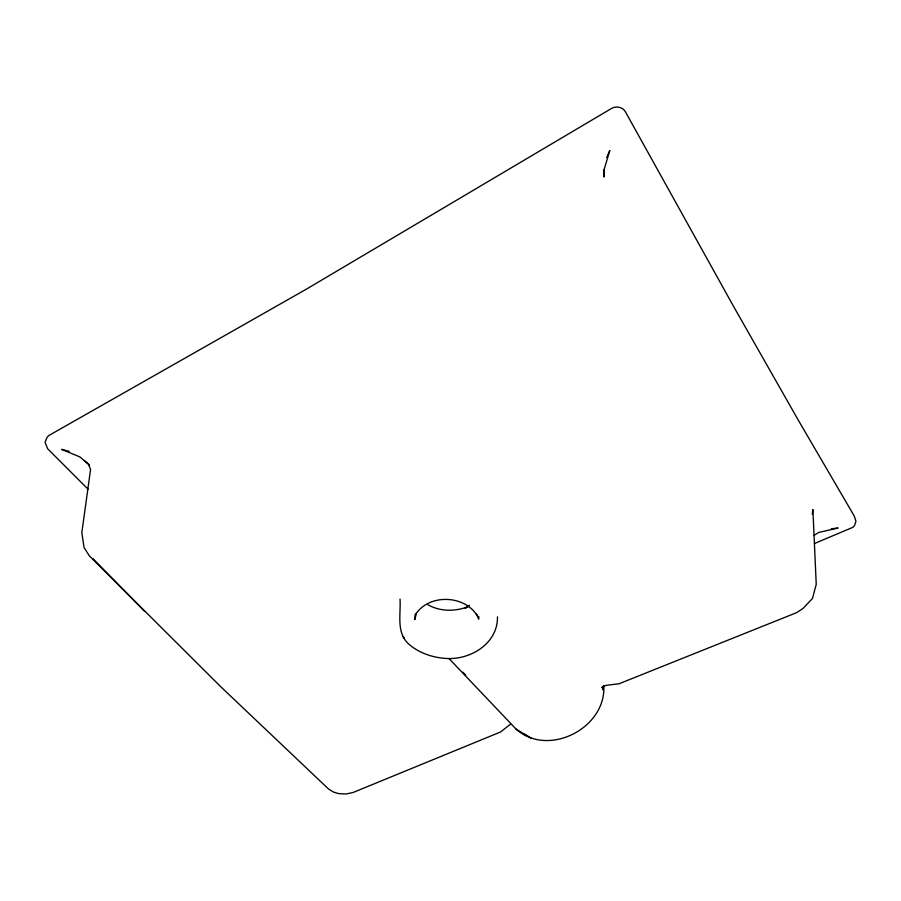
<?xml version="1.0" encoding="UTF-8"?>
<svg xmlns="http://www.w3.org/2000/svg" width="901" height="901" viewBox="0 0 901 901"><rect width="100%" height="100%" fill="white"/><g stroke="black" fill="none" stroke-linecap="round" stroke-linejoin="round"><path stroke-width="1.35" d="M604.008 169.489L604.075 177.058L604.053 169.816L609.797 150.49L606.688 157.551M478.791 616.397L478.69 619.167L476.392 614.2L476.843 615.124C464.015 594.84 428.797 593.815 415.789 614.268L416.408 613.322L414.753 619.697L415.181 614.291M603.794 685.785C606.317 728.076 548.315 757.932 516.093 729.134L449.07 658.597M497.465 616.847C497.96 644.271 468.824 661.097 443.9 658.259C431.376 657.144 419.01 652.729 409.324 644.598C395.832 633.144 400.979 614.437 400.033 599.075M812.263 514.392L812.893 509.527L816.238 584.422L812.454 598.467L802.904 608.558L796.495 612.703L619.212 683.701L605.765 685.402L601.755 687.688L603.208 686.19M603.388 686.596L602.78 689.839L603.636 686.539M510.54 724.145L500.528 731.995L352.877 792.576L346.074 793.984L338.742 793.623L333.652 792.137L328.617 789.085L220.97 686.934L89.357 555.849L84.063 547.605L81.833 532.592L90.55 469.59L88.58 464.308L79.941 456.942L61.583 449.351L69.197 451.378M469.477 605.258L465.119 608.231L468.07 606.632C455.084 611.745 439.947 611.666 427.682 604.616M813.885 535.453L818.739 532.446L838.065 528.031L831.477 528.763M814.459 543.517L852.853 527.344L854.61 525.317L855.95 521.229L854.283 516.093L798.297 420.17L733.47 306.239L625.362 111.713C622.805 107.219 616.847 105.946 612.297 107.996L305.912 289.424L48.733 435.577L47.01 437.447L45.05 442.177L47.607 448.709L88.05 489.187M516.093 729.134L531.579 738.493L524.63 734.292M88.58 464.308L89.492 465.074L84.165 460.467M93.006 558.699L144.757 611.531M462.855 672.157L465.682 675.232M402.961 636.59L404.245 638.201"/></g></svg>
